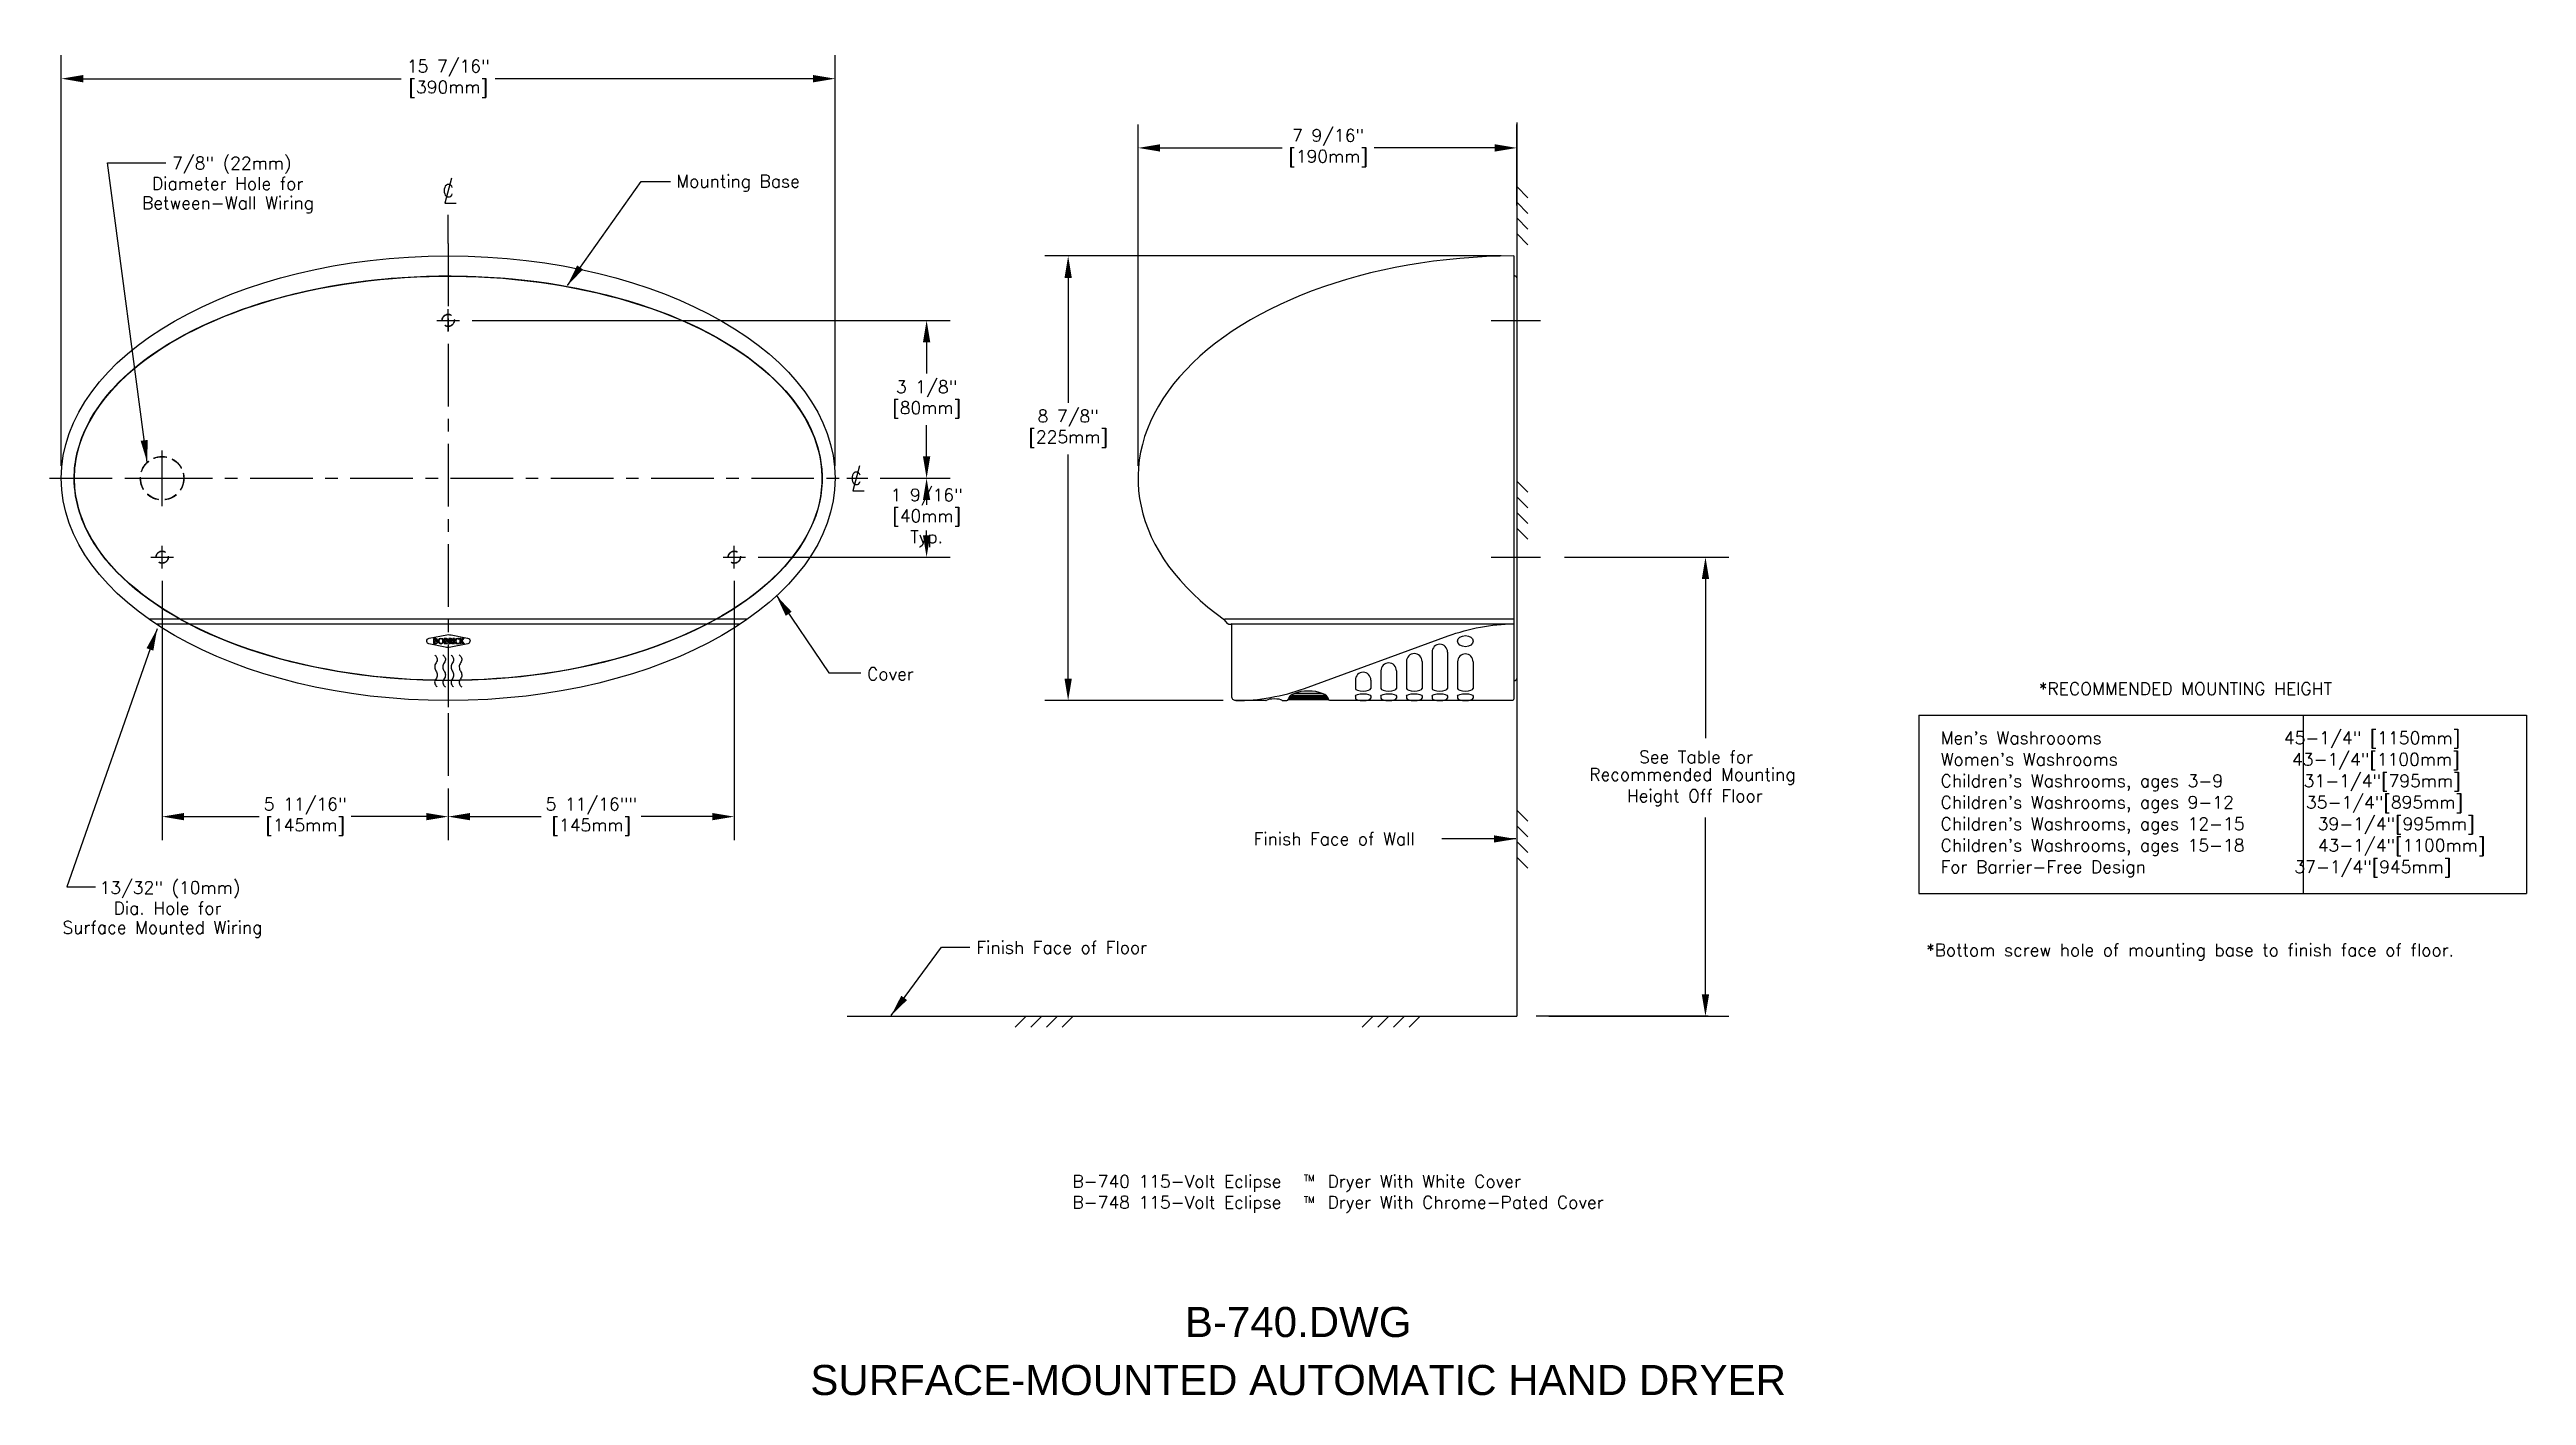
# Model space of a CAD drawing. Extents: x 5.8 to 55.2, y 14 to 40.9.
import ezdxf
from ezdxf.enums import TextEntityAlignment as Align

# ---------------------------------------------------------------- set-up
doc = ezdxf.new("R2010")
doc.units = 0
doc.header["$MEASUREMENT"] = 0
doc.header["$PDMODE"] = 35
doc.header["$PDSIZE"] = 0.000315
doc.linetypes.add('CENTER', pattern=[2, 1.25, -0.25, 0.25, -0.25])
doc.linetypes.add('HIDDEN', pattern=[0.375, 0.25, -0.125])
doc.layers.get('0').update_dxf_attribs({"linetype": 'CONTINUOUS'})
doc.layers.get('DEFPOINTS').update_dxf_attribs({"linetype": 'CONTINUOUS'})
for name, color, linetype in [('DETAIL', 4, 'CONTINUOUS'), ('DIM', 1, 'CONTINUOUS'), ('TEXT', 2, 'CONTINUOUS')]:
    doc.layers.add(name, color=color, linetype=linetype)
doc.styles.add('ARIAL_5', font='ARIAL.TTF', dxfattribs={"height": 5})
doc.styles.add('DIM_S_8', font='simplex.shx', dxfattribs={"height": 0.25})
doc.styles.add('ROMANS', font='romans')
doc.dimstyles.new('DIM_S_7', dxfattribs={"dimtxt": 0.12, "dimasz": 0.4375, "dimexe": 0.46875, "dimexo": 0.25, "dimgap": 0.09375, "dimtad": 0, "dimtih": 1, "dimtoh": 1, "dimdec": 4, "dimzin": 0, "dimtxsty": 'DIM_S_8', "dimcen": 0.09375, "dimaunit": 1, "dimazin": 3, "dimtfac": 1, "dimtdec": 4, "dimtofl": 0, "dimtmove": 0, "dimatfit": 3, "dimtolj": 1, "dimtzin": 0})

# ---------------------------------------------------------------- blocks, each defined once
blk = doc.blocks.new('*D7')
at = {"color": 0, "linetype": 'BYBLOCK'}
for p, q in [((27.497, 32.58), (27.497, 39.387)), ((35.05, 37.771), (35.05, 39.387)), ((27.934, 38.918), (30.372, 38.918)), ((34.612, 38.918), (32.203, 38.918))]:
    blk.add_line(p, q, dxfattribs=at)
for points in [[(27.934, 38.991), (27.934, 38.845), (27.497, 38.918)], [(34.612, 38.991), (34.612, 38.845), (35.05, 38.918)]]:
    blk.add_solid(points, dxfattribs=at)
at = {"layer": 'DEFPOINTS', "color": 0, "linetype": 'BYBLOCK'}
for p in [(35.05, 38.918), (35.05, 37.521), (27.497, 32.33)]:
    blk.add_point(p, dxfattribs=at)
at = {"color": 0, "linetype": 'BYBLOCK', "insert": (31.287, 38.918), "char_height": 0.25, "attachment_point": 5, "style": 'DIM_S_8'}
blk.add_mtext('\\A1;7 9/16"\\P[190mm]', dxfattribs=at)
blk = doc.blocks.new('*D6')
at = {"color": 0, "linetype": 'BYBLOCK'}
for p, q in [((34.74, 36.763), (25.633, 36.763)), ((26.101, 36.326), (26.101, 33.837)), ((26.101, 28.334), (26.101, 32.804)), ((29.194, 27.897), (25.633, 27.897))]:
    blk.add_line(p, q, dxfattribs=at)
for points in [[(26.028, 36.326), (26.174, 36.326), (26.101, 36.763)], [(26.028, 28.334), (26.174, 28.334), (26.101, 27.897)]]:
    blk.add_solid(points, dxfattribs=at)
at = {"layer": 'DEFPOINTS', "color": 0, "linetype": 'BYBLOCK'}
for p in [(34.99, 36.763), (26.101, 27.897), (29.444, 27.897)]:
    blk.add_point(p, dxfattribs=at)
at = {"color": 0, "linetype": 'BYBLOCK', "insert": (26.101, 33.321), "char_height": 0.25, "attachment_point": 5, "style": 'DIM_S_8'}
blk.add_mtext('\\A1;8 7/8"\\P[225mm]', dxfattribs=at)
blk = doc.blocks.new('TBLK_TX')
blk = doc.blocks.new('*D2')
at = {"color": 0, "linetype": 'BYBLOCK'}
for p, q in [((8.027, 30.281), (8.027, 25.113)), ((13.734, 25.711), (13.734, 25.113)), ((8.464, 25.581), (9.965, 25.581)), ((13.296, 25.581), (11.795, 25.581))]:
    blk.add_line(p, q, dxfattribs=at)
for points in [[(8.464, 25.654), (8.464, 25.508), (8.027, 25.581)], [(13.296, 25.654), (13.296, 25.508), (13.734, 25.581)]]:
    blk.add_solid(points, dxfattribs=at)
at = {"layer": 'DEFPOINTS', "color": 0, "linetype": 'BYBLOCK'}
for p in [(8.027, 30.531), (13.734, 25.961), (13.734, 25.581)]:
    blk.add_point(p, dxfattribs=at)
at = {"color": 0, "linetype": 'BYBLOCK', "insert": (10.88, 25.581), "char_height": 0.25, "attachment_point": 5, "style": 'DIM_S_8'}
blk.add_mtext('\\A1;5 11/16"\\P[145mm]', dxfattribs=at)
blk = doc.blocks.new('*D1')
at = {"color": 0, "linetype": 'BYBLOCK'}
for p, q in [((6.016, 32.58), (6.016, 40.767)), ((21.452, 32.58), (21.452, 40.767)), ((6.453, 40.299), (12.795, 40.299)), ((21.014, 40.299), (14.673, 40.299))]:
    blk.add_line(p, q, dxfattribs=at)
for points in [[(6.453, 40.372), (6.453, 40.226), (6.016, 40.299)], [(21.014, 40.372), (21.014, 40.226), (21.452, 40.299)]]:
    blk.add_solid(points, dxfattribs=at)
at = {"layer": 'DEFPOINTS', "color": 0, "linetype": 'BYBLOCK'}
for p in [(21.452, 40.299), (6.016, 32.33), (21.452, 32.33)]:
    blk.add_point(p, dxfattribs=at)
at = {"color": 0, "linetype": 'BYBLOCK', "insert": (13.734, 40.299), "char_height": 0.25, "attachment_point": 5, "style": 'DIM_S_8'}
blk.add_mtext('\\A1;15 7/16"\\P[390mm]', dxfattribs=at)
blk = doc.blocks.new('*D5')
at = {"color": 0, "linetype": 'BYBLOCK'}
for p, q in [((14.209, 35.479), (23.746, 35.479)), ((23.277, 35.041), (23.277, 34.421)), ((23.277, 32.768), (23.277, 33.388)), ((22.352, 32.33), (23.746, 32.33))]:
    blk.add_line(p, q, dxfattribs=at)
for points in [[(23.204, 35.041), (23.35, 35.041), (23.277, 35.479)], [(23.204, 32.768), (23.35, 32.768), (23.277, 32.33)]]:
    blk.add_solid(points, dxfattribs=at)
at = {"layer": 'DEFPOINTS', "color": 0, "linetype": 'BYBLOCK'}
for p in [(13.959, 35.479), (22.102, 32.33), (23.277, 32.33)]:
    blk.add_point(p, dxfattribs=at)
at = {"color": 0, "linetype": 'BYBLOCK', "insert": (23.277, 33.904), "char_height": 0.25, "attachment_point": 5, "style": 'DIM_S_8'}
blk.add_mtext('\\A1;3 1/8"\\P[80mm]', dxfattribs=at)
blk = doc.blocks.new('*D3')
at = {"color": 0, "linetype": 'BYBLOCK'}
for p, q in [((19.441, 30.281), (19.441, 25.113)), ((13.734, 25.711), (13.734, 25.113)), ((14.171, 25.581), (15.589, 25.581)), ((19.003, 25.581), (17.586, 25.581))]:
    blk.add_line(p, q, dxfattribs=at)
for points in [[(14.171, 25.654), (14.171, 25.508), (13.734, 25.581)], [(19.003, 25.654), (19.003, 25.508), (19.441, 25.581)]]:
    blk.add_solid(points, dxfattribs=at)
at = {"layer": 'DEFPOINTS', "color": 0, "linetype": 'BYBLOCK'}
for p in [(19.441, 30.531), (13.734, 25.961), (19.441, 25.581)]:
    blk.add_point(p, dxfattribs=at)
at = {"color": 0, "linetype": 'BYBLOCK', "insert": (16.587, 25.581), "char_height": 0.25, "attachment_point": 5, "style": 'DIM_S_8'}
blk.add_mtext('\\A1;5 11/16""\\P[145mm]', dxfattribs=at)
blk = doc.blocks.new('A$C35B9320D')
at = {"layer": 'DETAIL', "ltscale": 0.75}
for points in [[(0.551, 0.287), (0.926, 0.215), (0.947, 0.209), (0.965, 0.198), (0.978, 0.18), (0.985, 0.16), (0.983, 0.138), (0.976, 0.118), (0.965, 0.103), (0.952, 0.092), (0.936, 0.084), (0.512, 0.001), (0.481, 0), (0.451, 0.004), (0.42, 0.009), (0.048, 0.084), (0.032, 0.091), (0.018, 0.103), (0.007, 0.118), (0, 0.142), (0.002, 0.167), (0.012, 0.19), (0.024, 0.202), (0.038, 0.21), (0.053, 0.215), (0.455, 0.292), (0.487, 0.297), (0.52, 0.294)], [(0.161, 0.185), (0.161, 0.195), (0.159, 0.205), (0.153, 0.212), (0.153, 0.212), (0.196, 0.212), (0.216, 0.209), (0.229, 0.199), (0.234, 0.184), (0.231, 0.173), (0.225, 0.164), (0.216, 0.159), (0.231, 0.152), (0.241, 0.141), (0.245, 0.124), (0.242, 0.11), (0.235, 0.098), (0.223, 0.09), (0.21, 0.086), (0.197, 0.084), (0.183, 0.084), (0.153, 0.084), (0.153, 0.085), (0.159, 0.091), (0.161, 0.101), (0.161, 0.112)], [(0.185, 0.161), (0.198, 0.162), (0.209, 0.168), (0.214, 0.181), (0.211, 0.192), (0.202, 0.199), (0.191, 0.2), (0.179, 0.199), (0.179, 0.161)], [(0.195, 0.098), (0.21, 0.1), (0.221, 0.108), (0.225, 0.122), (0.22, 0.138), (0.208, 0.146), (0.192, 0.149), (0.179, 0.148), (0.179, 0.1)], [(0.387, 0.15), (0.378, 0.114), (0.353, 0.09), (0.32, 0.081), (0.287, 0.09), (0.263, 0.113), (0.254, 0.149), (0.263, 0.183), (0.287, 0.207), (0.322, 0.215), (0.356, 0.206), (0.379, 0.182)], [(0.274, 0.15), (0.28, 0.124), (0.296, 0.103), (0.321, 0.095), (0.345, 0.102), (0.361, 0.12), (0.366, 0.146), (0.361, 0.173), (0.345, 0.193), (0.32, 0.201), (0.296, 0.195), (0.28, 0.177)], [(0.405, 0.185), (0.405, 0.195), (0.403, 0.205), (0.397, 0.212), (0.397, 0.212), (0.44, 0.212), (0.46, 0.209), (0.473, 0.199), (0.478, 0.184), (0.475, 0.173), (0.469, 0.164), (0.46, 0.159), (0.475, 0.152), (0.485, 0.141), (0.489, 0.124), (0.486, 0.11), (0.478, 0.098), (0.467, 0.09), (0.454, 0.086), (0.44, 0.084), (0.427, 0.084), (0.397, 0.084), (0.397, 0.085), (0.403, 0.091), (0.405, 0.101), (0.405, 0.112)], [(0.429, 0.161), (0.442, 0.162), (0.453, 0.168), (0.458, 0.181), (0.454, 0.192), (0.446, 0.199), (0.435, 0.2), (0.423, 0.199), (0.423, 0.161)], [(0.439, 0.098), (0.453, 0.1), (0.465, 0.108), (0.469, 0.122), (0.464, 0.138), (0.452, 0.146), (0.436, 0.149), (0.423, 0.148), (0.423, 0.1)], [(0.544, 0.212), (0.564, 0.208), (0.577, 0.197), (0.581, 0.181), (0.577, 0.165), (0.566, 0.153), (0.552, 0.147), (0.579, 0.111), (0.587, 0.101), (0.597, 0.092), (0.608, 0.084), (0.591, 0.084), (0.583, 0.085), (0.576, 0.088), (0.57, 0.094), (0.548, 0.123), (0.531, 0.151), (0.546, 0.155), (0.558, 0.164), (0.563, 0.178), (0.559, 0.19), (0.551, 0.198), (0.539, 0.2), (0.535, 0.2), (0.531, 0.199), (0.527, 0.199), (0.527, 0.111), (0.527, 0.101), (0.529, 0.091), (0.535, 0.085), (0.535, 0.084), (0.5, 0.084), (0.5, 0.085), (0.506, 0.091), (0.508, 0.101), (0.508, 0.111), (0.508, 0.185), (0.508, 0.195), (0.506, 0.205), (0.5, 0.212), (0.5, 0.212)], [(0.604, 0.185), (0.604, 0.195), (0.603, 0.205), (0.596, 0.212), (0.596, 0.212), (0.631, 0.212), (0.631, 0.212), (0.625, 0.205), (0.623, 0.195), (0.623, 0.185), (0.623, 0.111), (0.623, 0.101), (0.625, 0.091), (0.631, 0.085), (0.631, 0.084), (0.596, 0.084), (0.596, 0.085), (0.602, 0.091), (0.604, 0.101), (0.604, 0.111)], [(0.736, 0.188), (0.725, 0.194), (0.714, 0.198), (0.702, 0.199), (0.68, 0.193), (0.665, 0.176), (0.659, 0.151), (0.665, 0.125), (0.681, 0.105), (0.706, 0.097), (0.719, 0.099), (0.732, 0.103), (0.744, 0.109), (0.745, 0.109), (0.736, 0.087), (0.727, 0.083), (0.718, 0.082), (0.708, 0.081), (0.671, 0.089), (0.647, 0.112), (0.639, 0.148), (0.647, 0.184), (0.669, 0.207), (0.703, 0.215), (0.714, 0.215), (0.725, 0.213), (0.736, 0.21)], [(0.758, 0.185), (0.758, 0.195), (0.756, 0.205), (0.749, 0.212), (0.749, 0.212), (0.784, 0.212), (0.784, 0.212), (0.778, 0.205), (0.776, 0.195), (0.776, 0.185), (0.776, 0.112), (0.776, 0.101), (0.778, 0.091), (0.784, 0.085), (0.784, 0.084), (0.749, 0.084), (0.749, 0.085), (0.756, 0.091), (0.758, 0.102), (0.758, 0.112)], [(0.802, 0.185), (0.809, 0.194), (0.813, 0.204), (0.807, 0.212), (0.807, 0.212), (0.84, 0.212), (0.84, 0.212), (0.798, 0.155), (0.835, 0.103), (0.841, 0.096), (0.848, 0.09), (0.857, 0.085), (0.857, 0.084), (0.839, 0.084), (0.831, 0.085), (0.824, 0.088), (0.819, 0.092), (0.779, 0.151)]]:
    blk.add_lwpolyline(points, close=True, dxfattribs=at)
blk = doc.blocks.new('*D4')
at = {"color": 0, "linetype": 'BYBLOCK'}
for p, q in [((22.352, 32.33), (23.746, 32.33)), ((23.277, 31.893), (23.277, 31.799)), ((23.277, 31.193), (23.277, 31.287)), ((19.916, 30.756), (23.746, 30.756))]:
    blk.add_line(p, q, dxfattribs=at)
for points in [[(23.204, 31.893), (23.35, 31.893), (23.277, 32.33)], [(23.204, 31.193), (23.35, 31.193), (23.277, 30.756)]]:
    blk.add_solid(points, dxfattribs=at)
at = {"layer": 'DEFPOINTS', "color": 0, "linetype": 'BYBLOCK'}
for p in [(22.102, 32.33), (23.277, 32.33), (19.666, 30.756)]:
    blk.add_point(p, dxfattribs=at)
at = {"color": 0, "linetype": 'BYBLOCK', "insert": (23.277, 31.538), "char_height": 0.25, "attachment_point": 5, "style": 'DIM_S_8'}
blk.add_mtext('\\A1;1 9/16"\\P[40mm]\\PTyp.', dxfattribs=at)

msp = doc.modelspace()

# ---------------------------------------------------------------- linework, layer by layer
at = {"color": 7, "linetype": 'CENTER'}
msp.add_line((21.68651, 32.33007), (22.10168, 32.33007), dxfattribs=at)
at = {"color": 7}
msp.add_line((13.73375, 25.96092), (13.73375, 25.42294), dxfattribs=at)
at = {"layer": 'DETAIL', "ltscale": 0.75}
for p, q in [((35.0495, 39.42666), (35.0495, 21.6007)), ((35.0495, 38.146), (35.27039, 37.92511)), ((35.0495, 37.83361), (35.27039, 37.61272)), ((35.0495, 37.52123), (35.27039, 37.30034)), ((35.0495, 37.20885), (35.27039, 36.98796)), ((34.98952, 36.76324), (34.98952, 29.42615)), ((34.98952, 36.36407), (35.00952, 36.36407)), ((7.47262, 32.33007), (8.58113, 32.33007)), ((35.0495, 32.27234), (35.27039, 32.05145)), ((35.0495, 31.95996), (35.27039, 31.73907)), ((35.0495, 31.64758), (35.27039, 31.42669)), ((35.0495, 31.33519), (35.27039, 31.1143)), ((32.85032, 28.67745), (32.85032, 28.13574)), ((33.1602, 28.67745), (33.1602, 28.13574)), ((33.36013, 28.86344), (33.36013, 28.13574)), ((33.67001, 28.86344), (33.67001, 28.13574)), ((33.86994, 28.67102), (33.86994, 28.13574)), ((34.17982, 28.67102), (34.17982, 28.13574)), ((31.8307, 28.30546), (31.8307, 28.13574)), ((32.14058, 28.30546), (32.14058, 28.13574)), ((32.34051, 28.49145), (32.34051, 28.13574)), ((32.65039, 28.49145), (32.65039, 28.13574)), ((34.98952, 28.29607), (35.00952, 28.29607)), ((30.49553, 27.9317), (31.29155, 27.9317)), ((30.50281, 27.9517), (31.28427, 27.9517)), ((30.52021, 27.97669), (31.26688, 27.97669)), ((30.55521, 28.00668), (31.23187, 28.00668)), ((30.62326, 28.04166), (31.16383, 28.04166)), ((31.8307, 27.98278), (31.8307, 27.94582)), ((32.14058, 27.98278), (32.14058, 27.94582)), ((32.34051, 27.98278), (32.34051, 27.94582)), ((32.65039, 27.98278), (32.65039, 27.94582)), ((32.85032, 27.98278), (32.85032, 27.94582)), ((33.1602, 27.98278), (33.1602, 27.94582)), ((33.36013, 27.98278), (33.36013, 27.94582)), ((33.67001, 27.98278), (33.67001, 27.94582)), ((33.86994, 27.98278), (33.86994, 27.94582)), ((34.17982, 27.98278), (34.17982, 27.94582)), ((35.0495, 25.71135), (35.27039, 25.49046)), ((35.0495, 25.39896), (35.27039, 25.17807)), ((35.0495, 25.08658), (35.27039, 24.86569)), ((35.0495, 24.7742), (35.27039, 24.55331)), ((21.69085, 21.6007), (35.0495, 21.6007)), ((25.26265, 21.6007), (25.04176, 21.37981)), ((25.57503, 21.6007), (25.35414, 21.37981)), ((25.88742, 21.6007), (25.66653, 21.37981)), ((26.1998, 21.6007), (25.97891, 21.37981)), ((32.18507, 21.6007), (31.96418, 21.37981)), ((32.49746, 21.6007), (32.27657, 21.37981)), ((32.80984, 21.6007), (32.58895, 21.37981)), ((33.12222, 21.6007), (32.90133, 21.37981))]:
    msp.add_line(p, q, dxfattribs=at)
at = {"layer": 'DETAIL'}
for p, q in [((13.80142, 38.31309), (13.66734, 37.8188)), ((13.66734, 37.8188), (13.89389, 37.8188)), ((13.73375, 35.25398), (13.73375, 35.70381)), ((13.50884, 35.47889), (13.95867, 35.47889)), ((8.02688, 31.77582), (8.02688, 32.88432)), ((21.93681, 32.57628), (21.80273, 32.082)), ((21.80273, 32.082), (22.02928, 32.082)), ((7.80196, 30.75565), (8.25179, 30.75565)), ((8.02688, 30.53074), (8.02688, 30.98057)), ((19.21571, 30.75565), (19.66555, 30.75565)), ((19.44063, 30.53074), (19.44063, 30.98057))]:
    msp.add_line(p, q, dxfattribs=at)
at = {"layer": 'DETAIL', "linetype": 'CENTER'}
for p, q in [((13.73375, 37.01327), (13.73375, 37.5826)), ((13.73375, 37.01327), (13.73375, 27.64681)), ((34.53821, 35.47889), (35.52548, 35.47889)), ((5.78071, 32.33007), (21.68651, 32.33007)), ((34.53821, 30.75565), (35.52548, 30.75565)), ((13.73375, 27.64194), (13.73375, 25.42294))]:
    msp.add_line(p, q, dxfattribs=at)
at = {"layer": 'DETAIL', "ltscale": 0.75}
for points in [[(7.76702, 29.52611), (19.70049, 29.52611)], [(7.91316, 29.42615), (19.55435, 29.42615)], [(30.38267, 27.89672), (30.46433, 27.89672)], [(30.50432, 27.91671), (31.28276, 27.91671)]]:
    msp.add_lwpolyline(points, dxfattribs=at)
for points in [[(29.36411, 29.42615, -0.434167), (29.28649, 29.42877), (29.21076, 29.51551), (29.22136, 29.52611), (34.98952, 29.52611)], [(30.04193, 27.89672), (29.44408, 27.89672, -0.414214), (29.36411, 27.97669), (29.36411, 29.42615), (34.98952, 29.42615)], [(29.44408, 27.89672, 0.087679), (30.81449, 28.13889), (33.67909, 29.18397, -0.083901), (34.98952, 29.4257)], [(34.98952, 29.4257), (34.98952, 27.92671, -0.414214), (34.95953, 27.89672), (31.32275, 27.89672, -0.382274), (31.29294, 27.92341)], [(13.46385, 28.80638, -0.075866), (13.50039, 28.76388, -0.107425), (13.51383, 28.72641, -0.208337), (13.49187, 28.6501, 0.185999), (13.46385, 28.56647, 0.129898), (13.48884, 28.4865, -0.129898), (13.51383, 28.40653, -0.185999), (13.48582, 28.3229, 0.208337), (13.46385, 28.24659, 0.107425), (13.4773, 28.20912, 0.075866), (13.51383, 28.16662)], [(13.62713, 28.80638, -0.075866), (13.66366, 28.76388, -0.107425), (13.67711, 28.72641, -0.208337), (13.65514, 28.6501, 0.185999), (13.62713, 28.56647, 0.129898), (13.65212, 28.4865, -0.129898), (13.67711, 28.40653, -0.185999), (13.64909, 28.3229, 0.208337), (13.62713, 28.24659, 0.107425), (13.64057, 28.20912, 0.075866), (13.67711, 28.16662)], [(13.7904, 28.80638, -0.075866), (13.82693, 28.76388, -0.107425), (13.84038, 28.72641, -0.208337), (13.81842, 28.6501, 0.185999), (13.7904, 28.56647, 0.129898), (13.81539, 28.4865, -0.129898), (13.84038, 28.40653, -0.185999), (13.81236, 28.3229, 0.208337), (13.7904, 28.24659, 0.107425), (13.80385, 28.20912, 0.075866), (13.84038, 28.16662)], [(13.95367, 28.80638, -0.075866), (13.99021, 28.76388, -0.107425), (14.00365, 28.72641, -0.208337), (13.98169, 28.6501, 0.185999), (13.95367, 28.56647, 0.129898), (13.97866, 28.4865, -0.129898), (14.00365, 28.40653, -0.185999), (13.97564, 28.3229, 0.208337), (13.95367, 28.24659, 0.107425), (13.96712, 28.20912, 0.075866), (14.00365, 28.16662)], [(30.04193, 27.89672, 0.179863), (30.06152, 27.904, 0.179863)], [(30.46433, 27.89672, 0.382274), (30.49414, 27.92341, 0.382274)], [(30.50432, 27.91671, 0.236068), (30.48832, 27.90871, 0.236068)]]:
    msp.add_lwpolyline(points, format="xyb", dxfattribs=at)
at = {"layer": 'DETAIL', "linetype": 'HIDDEN'}
for centre, radius in [((13.73375, 35.47889), 0.12295), ((13.73375, 35.47889), 0.12046), ((13.73375, 35.47889), 0.11796), ((8.02688, 32.33007), 0.43534), ((8.02688, 32.33007), 0.43284), ((8.02688, 32.33007), 0.43034), ((8.02688, 30.75565), 0.12295), ((8.02688, 30.75565), 0.12046), ((8.02688, 30.75565), 0.11796), ((19.44063, 30.75565), 0.12295), ((19.44063, 30.75565), 0.12046), ((19.44063, 30.75565), 0.11796)]:
    msp.add_circle(centre, radius, dxfattribs=at)
at = {"layer": 'DETAIL', "ltscale": 0.75}
for centre, radius, start, end in [((35.00952, 36.32408), 0.03999, 0, 90), ((33.00526, 28.67745), 0.15494, 0, 180), ((33.51507, 28.86344), 0.15494, 0, 180), ((34.02488, 28.67102), 0.15494, 0, 180), ((31.98564, 28.30546), 0.15494, 0, 180), ((32.49545, 28.49145), 0.15494, 0, 180), ((35.00952, 28.33605), 0.03999, 270, 0), ((30.38267, 27.92671), 0.02999, 229.214598, 270), ((31.28276, 27.89672), 0.01999, 36.869898, 90)]:
    msp.add_arc(centre, radius, start, end, dxfattribs=at)
for centre, major_axis, ratio in [((13.73375, 32.33007), (-7.71813, 0), 0.57440748), ((13.73375, 32.33007), (-7.45772, 0), 0.540915), ((34.02488, 29.08119), (-0.15494, 0), 0.714729)]:
    msp.add_ellipse(centre, major_axis=major_axis, ratio=ratio, dxfattribs=at)
for centre, major_axis, ratio, start_param, end_param in [((35.0185, 32.33007), (7.52429, 0.00007), 0.5891865, 1.57464178, 3.83257398), ((30.2123, 27.89672), (-0.15494, 0), 0.20413, 3.3739281, 6.05084987), ((30.89354, 27.91527), (-0.39985, 0), 0.428941, 3.1890478, 6.23573016), ((31.98564, 28.13574), (-0.15494, 0), 0.31689, 0, 3.14159265), ((31.98564, 27.94582), (-0.15494, 0), 0.31689, 0, 3.14159265), ((32.49545, 28.13574), (-0.15494, 0), 0.31689, 0, 3.14159265), ((32.49545, 27.94582), (-0.15494, 0), 0.31689, 0, 3.14159265), ((33.00526, 28.13574), (-0.15494, 0), 0.31689, 0, 3.14159265), ((33.00526, 27.94582), (-0.15494, 0), 0.31689, 0, 3.14159265), ((33.51507, 28.13574), (-0.15494, 0), 0.31689, 0, 3.14159265), ((33.51507, 27.94582), (-0.15494, 0), 0.31689, 0, 3.14159265), ((34.02488, 28.13574), (-0.15494, 0), 0.31689, 0, 3.14159265), ((34.02488, 27.94582), (-0.15494, 0), 0.31689, 0, 3.14159265)]:
    msp.add_ellipse(centre, major_axis=major_axis, ratio=ratio, start_param=start_param, end_param=end_param, dxfattribs=at)
at = {"layer": 'DETAIL', "ltscale": 0.75, "extrusion": (0, 0, -1)}
for centre in [(31.98564, 27.98278), (32.49545, 27.98278), (33.00526, 27.98278), (33.51507, 27.98278), (34.02488, 27.98278)]:
    msp.add_ellipse(centre, major_axis=(-0.15494, 0), ratio=0.31689, start_param=0, end_param=3.14159265, dxfattribs=at)
at = {"layer": 'DETAIL', "ltscale": 0.75}
for points, knots in [([(6.27353, 32.33007), (6.27353, 31.86153), (6.42578, 31.39314), (7.16912, 30.28489), (7.94975, 29.68345), (9.96713, 28.77409), (11.20135, 28.46735), (13.79068, 28.23167), (15.14248, 28.30304), (17.59872, 28.80513), (18.70003, 29.2352), (20.35443, 30.33854), (20.90545, 31.01045), (21.30709, 32.41528), (21.157, 33.14627), (20.19572, 34.46883), (19.38587, 35.05883), (17.32458, 35.93888), (16.07575, 36.2278), (13.47577, 36.42621), (12.12795, 36.33545), (9.6972, 35.79825), (8.61738, 35.35251), (7.0177, 34.22578), (6.49982, 33.54617), (6.29359, 32.67168), (6.27353, 32.50087), (6.27353, 32.33007)], [0, 0, 0, 0, 0.34803918, 0.34803918, 0.87606352, 0.87606352, 1.40408786, 1.40408786, 1.9321122, 1.9321122, 2.46013654, 2.46013654, 2.98816088, 2.98816088, 3.51618522, 3.51618522, 4.04420956, 4.04420956, 4.5722339, 4.5722339, 5.10025824, 5.10025824, 5.62828257, 5.62828257, 6.15630691, 6.15630691, 6.28318531, 6.28318531, 6.28318531, 6.28318531]), ([(6.27853, 32.33007), (6.27853, 31.86054), (6.43176, 31.39109), (7.17754, 30.28452), (7.95695, 29.68519), (9.97018, 28.7787), (11.2014, 28.4727), (13.78463, 28.2369), (15.13336, 28.3074), (17.58527, 28.80637), (18.68534, 29.23422), (20.34025, 30.33232), (20.89293, 31.00114), (21.30197, 32.39958), (21.15801, 33.12757), (20.21097, 34.44793), (19.40897, 35.0385), (17.36176, 35.92246), (16.11919, 36.21473), (13.52755, 36.42181), (12.18179, 36.33636), (9.74933, 35.81028), (8.66573, 35.37031), (7.05285, 34.25409), (6.52567, 33.57931), (6.30166, 32.69647), (6.27853, 32.51327), (6.27853, 32.33007)], [0, 0, 0, 0, 0.3495814, 0.3495814, 0.87660014, 0.87660014, 1.40361887, 1.40361887, 1.9306376, 1.9306376, 2.45765634, 2.45765634, 2.98467507, 2.98467507, 3.5116938, 3.5116938, 4.03871253, 4.03871253, 4.56573127, 4.56573127, 5.09275, 5.09275, 5.61976873, 5.61976873, 6.14678747, 6.14678747, 6.28318531, 6.28318531, 6.28318531, 6.28318531])]:
    msp.add_open_spline(points, degree=3, knots=knots, dxfattribs=at)
msp.add_point((35.52548, 30.75565), dxfattribs=at)
at = {"layer": 'DIM', "linetype": 'CONTINUOUS'}
for p, q in [((36.00075, 30.75565), (39.28289, 30.75565)), ((38.81414, 30.31815), (38.81414, 27.14697)), ((43.07227, 27.60491), (55.19235, 27.60491)), ((43.07227, 27.60491), (43.07227, 24.04735)), ((50.73778, 27.60491), (50.73778, 24.04735)), ((55.19235, 27.60491), (55.19235, 24.04735)), ((38.81414, 22.0382), (38.81414, 25.56062)), ((43.07227, 24.04735), (55.19235, 24.04735)), ((38.86901, 21.6007), (35.43809, 21.6007)), ((35.68809, 21.6007), (39.28289, 21.6007))]:
    msp.add_line(p, q, dxfattribs=at)
msp.add_point((38.81414, 21.6007), dxfattribs=at)
for points in [[(38.74122, 30.31815), (38.88706, 30.31815), (38.81414, 30.75565)], [(38.74122, 22.0382), (38.88706, 22.0382), (38.81414, 21.6007)]]:
    msp.add_solid(points, dxfattribs=at)

# ---------------------------------------------------------------- block references
at = {"layer": 'DIM', "linetype": 'CONTINUOUS', "xscale": 0.875, "yscale": 0.875, "zscale": 0.875}
msp.add_blockref('A$C35B9320D', (13.3075, 28.95263), dxfattribs=at)
at = {"layer": 'TEXT', "linetype": 'CONTINUOUS'}
ref = msp.add_blockref('TBLK_TX', (30.68961, 14.0455), dxfattribs=dict(at, xscale=0.12, yscale=0.12, zscale=0.12))
ref.add_attrib('TITLE', 'SURFACE-MOUNTED AUTOMATIC HAND DRYER', dxfattribs={"layer": '0', "height": 0.6, "style": 'ARIAL_5'}).set_placement((30.68961, 14.0455), align=Align.CENTER)
ref.add_attrib('DWG_NAME', 'B-740.DWG', dxfattribs={"layer": '0', "height": 0.6, "style": 'ARIAL_5'}).set_placement((30.68961, 15.2017), align=Align.CENTER)

# ---------------------------------------------------------------- texts
at = {"layer": 'DETAIL', "char_height": 0.24991, "attachment_point": 5, "style": 'ROMANS'}
for insert in [(13.73484, 38.06503), (21.87023, 32.32822)]:
    msp.add_mtext('C', dxfattribs=dict(at, insert=insert))
at = {"layer": 'DIM', "linetype": 'CONTINUOUS', "style": 'DIM_S_8'}
for s, height, p in [('7/8" (22mm)', 0.25, (8.22701, 38.49044)), ('Diameter Hole for ', 0.25, (7.82225, 38.08246)), ('Mounting Base', 0.25, (18.28282, 38.12954)), ('Between-Wall Wiring', 0.25, (7.62582, 37.69742)), ('Cover', 0.25, (22.09018, 28.30369)), ('*RECOMMENDED MOUNTING HEIGHT', 0.25, (45.46451, 28.00792)), ('Men\'s Washroooms                  45-1/4" [1150mm]', 0.25, (43.50501, 27.02755)), ('See Table for', 0.25, (37.49069, 26.64662)), ('Women\'s Washrooms                 43-1/4"[1100mm]', 0.25, (43.50501, 26.59898)), ('Recommended Mounting', 0.25, (36.49664, 26.29816)), ('Children\'s Washrooms, ages 3-9      31-1/4"[795mm]', 0.25, (43.50501, 26.17041)), ('Height Off Floor', 0.25, (37.24664, 25.87145)), ('Children\'s Washrooms, ages 9-12     35-1/4"[895mm]', 0.25, (43.50501, 25.74184)), ('Finish Face of Wall', 0.25, (29.80014, 25.01224)), ('Children\'s Washrooms, ages 12-15     39-1/4"[995mm]', 0.25, (43.50501, 25.31327)), ('Children\'s Washrooms, ages 15-18     43-1/4"[1100mm]', 0.25, (43.50501, 24.88469)), ('For Barrier-Free Design              37-1/4"[945mm]', 0.25, (43.50501, 24.45612)), ('13/32" (10mm)', 0.25, (6.77803, 24.03971)), ('Dia. Hole for', 0.25, (7.05779, 23.63173)), ('Surface Mounted Wiring', 0.25, (6.03993, 23.24668)), ('Finish Face of Floor', 0.25, (24.26955, 22.84725)), ('*Bottom screw hole of mounting base to finish face of floor.', 0.25, (43.21504, 22.79619)), ('B-740 115-Volt Eclipse   Dryer With White Cover', 0.25, (26.18622, 18.18156)), ('TM', 0.125, (30.80437, 18.30979)), ('B-748 115-Volt Eclipse   Dryer With Chrome-Pated Cover   ', 0.25, (26.18622, 17.76489)), ('TM', 0.125, (30.80437, 17.88074))]:
    msp.add_text(s, height=height, dxfattribs=at).set_placement(p)

# ---------------------------------------------------------------- dimensions: what is measured, and where the dimension line sits
at = {"layer": 'DIM', "linetype": 'CONTINUOUS'}
for base, p1, p2, text, picture, middle in [((21.45189, 40.29862), (6.01562, 32.33007), (21.45189, 32.33007), '<>\\P[390mm]', '*D1', (13.73375, 40.29862)), ((35.0495, 38.91789), (27.49676, 32.33007), (35.0495, 37.52123), '<>\\P[190mm]', '*D7', (31.2874, 38.91789)), ((13.73375, 25.58138), (8.02688, 30.53074), (13.73375, 25.96092), '<>\\P[145mm]', '*D2', (10.88031, 25.58138)), ((19.44063, 25.58138), (13.73375, 25.96092), (19.44063, 30.53074), '<>"\\P[145mm]', '*D3', (16.58719, 25.58138))]:
    dim = msp.add_linear_dim(base=base, p1=p1, p2=p2, text=text, dimstyle='DIM_S_7', override={"dimpost": '"'}, dxfattribs=at)
    dim.commit()
    dim.dimension.update_dxf_attribs({"geometry": picture, "text_midpoint": middle, "dimtype": 128})
for base, p1, p2, text, picture, middle in [((26.101256, 27.896716), (34.989523, 36.763274), (29.444079, 27.896716), '<>\\P[225mm]', '*D6', (26.101256, 33.320867)), ((23.27694, 32.33007), (19.66555, 30.75565), (22.10168, 32.33007), '<>\\P[40mm]\\PTyp.', '*D4', (23.27694, 31.53808))]:
    dim = msp.add_linear_dim(base=base, p1=p1, p2=p2, angle=90, text=text, dimstyle='DIM_S_7', override={"dimpost": '"'}, dxfattribs=at)
    dim.commit()
    dim.dimension.update_dxf_attribs({"geometry": picture, "text_midpoint": middle, "dimtype": 128})
dim = msp.add_linear_dim(base=(23.27694, 32.33007), p1=(13.95867, 35.47889), p2=(22.10168, 32.33007), angle=90, text='<>\\P[80mm]', dimstyle='DIM_S_7', override={"dimpost": '"'}, dxfattribs=at)
dim.commit()
dim.dimension.update_dxf_attribs({"geometry": '*D5', "text_midpoint": (23.27694, 33.90448)})

# ---------------------------------------------------------------- leaders
for points in [[(7.72712, 32.65236), (6.93415, 38.62252), (8.09829, 38.62252)], [(16.11231, 36.17711), (17.58014, 38.25149), (18.17064, 38.25149)], [(20.28058, 29.98823), (21.32473, 28.45163), (21.96281, 28.45163)], [(7.92831, 29.32843), (6.12445, 24.18199), (6.70068, 24.18199)], [(35.03258, 25.13594), (33.55241, 25.13594)], [(22.56952, 21.61453), (23.57604, 22.97575), (24.1385, 22.97575)]]:
    msp.add_leader(points, dimstyle='DIM_S_7', dxfattribs=at)

doc.saveas('drawing.dxf')
